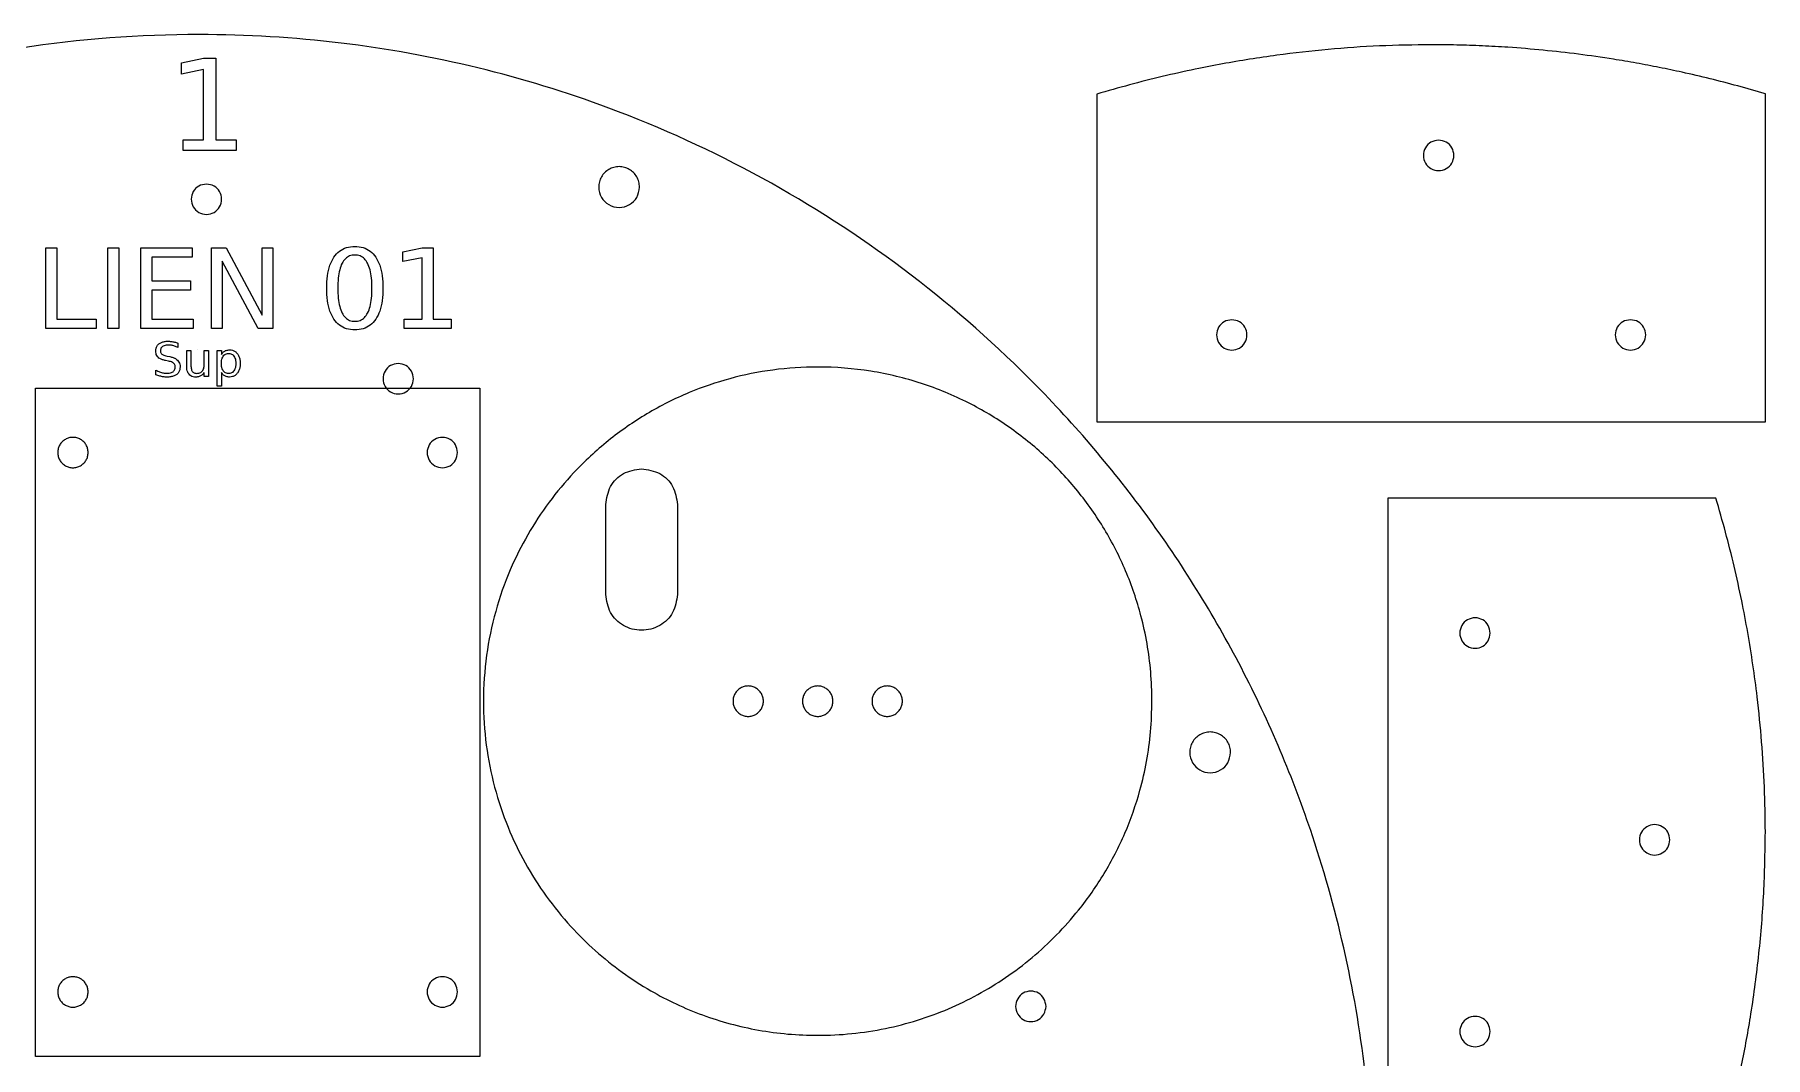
# Model space of a CAD drawing. Extents: x 0 to 245, y 0 to 210.
# Drawn here: x 90.3 to 244.9, y 118.4 to 209.8 of the extents above; entities that cross this region are included whole.
import ezdxf

# ---------------------------------------------------------------- set-up
doc = ezdxf.new("R2010")
doc.units = 0
doc.layers.add('Capa_1', color=7, linetype='CONTINUOUS')

msp = doc.modelspace()

# ---------------------------------------------------------------- linework, layer by layer
at = {"layer": 'Capa_1', "color": 7}
for p, q in [((103.411872, 207.312361), (105.379708, 207.709236)), ((103.411872, 206.298125), (103.411872, 207.312361)), ((105.379708, 207.709236), (106.493162, 207.709236)), ((106.493162, 207.709236), (106.493162, 200.416656)), ((105.390732, 206.695), (103.411872, 206.298125)), ((105.390732, 200.416656), (105.390732, 206.695)), ((185.189542, 204.500841), (185.189542, 189.896405)), ((244.907654, 191.787661), (244.907654, 204.528414)), ((103.571722, 200.416656), (105.390732, 200.416656)), ((103.571722, 199.479591), (103.571722, 200.416656)), ((103.571722, 200.416656), (103.571722, 200.416656)), ((108.312175, 199.479591), (103.571722, 199.479591)), ((106.493162, 200.416656), (108.312175, 200.416656)), ((108.312175, 200.416656), (108.312175, 199.479591)), ((215.720555, 200.38897), (215.720555, 200.38897)), ((105.647532, 196.469889), (105.647532, 196.469889)), ((144.336967, 196.201368), (144.336967, 196.201368)), ((244.907654, 175.205412), (244.907654, 191.787661)), ((185.189542, 189.896405), (185.189542, 175.205412)), ((197.24172, 184.345966), (197.24172, 184.345966)), ((232.855477, 184.348103), (232.855477, 184.348103)), ((122.782451, 180.429025), (122.782451, 180.429025)), ((185.189542, 175.205412), (244.907654, 175.205412)), ((95.083063, 172.474839), (95.083063, 172.474839)), ((128.083061, 172.474839), (128.083061, 172.474839)), ((144.520942, 171.025046), (144.520942, 171.025046)), ((141.31387, 159.800298), (141.31387, 167.817974)), ((147.728014, 167.817974), (147.728014, 159.800298)), ((211.189809, 168.398709), (211.189809, 108.680597)), ((228.0481, 168.398709), (211.189809, 168.398709)), ((240.485238, 168.398709), (228.0481, 168.398709)), ((220.330363, 156.346531), (220.330363, 156.346531)), ((155.40406, 150.257408), (155.40406, 150.257408)), ((161.612949, 150.257408), (161.612949, 150.257408)), ((167.821838, 150.257408), (167.821838, 150.257408)), ((197.134719, 145.682027), (197.134719, 145.682027)), ((236.373367, 137.867696), (236.373367, 137.867696)), ((95.083063, 124.274839), (95.083063, 124.274839)), ((128.083061, 124.274839), (128.083061, 124.274839)), ((180.650888, 122.986687), (180.650888, 122.986687)), ((220.3325, 120.732774), (220.3325, 120.732774))]:
    msp.add_line(p, q, dxfattribs=at)
at = {"layer": 'Capa_1', "color": 5}
for p, q in [((91.291605, 190.766921), (92.274753, 190.766921)), ((91.291605, 183.573539), (91.291605, 190.766921)), ((91.291605, 190.766921), (91.291605, 190.766921)), ((92.274753, 190.766921), (92.274753, 184.392611)), ((96.840065, 190.766921), (97.823214, 190.766921)), ((96.840065, 183.573539), (96.840065, 190.766921)), ((96.840065, 190.766921), (96.840065, 190.766921)), ((97.823214, 190.766921), (97.823214, 183.573539)), ((99.779775, 190.766921), (104.374291, 190.766921)), ((99.779775, 183.573539), (99.779775, 190.766921)), ((99.779775, 190.766921), (99.779775, 190.766921)), ((104.374291, 190.766921), (104.374291, 189.947849)), ((106.0875, 190.766921), (107.411342, 190.766921)), ((106.0875, 183.573539), (106.0875, 190.766921)), ((106.0875, 190.766921), (106.0875, 190.766921)), ((107.411342, 190.766921), (110.633343, 184.749148)), ((110.633343, 184.749148), (110.633343, 190.766921)), ((110.633343, 190.766921), (111.58729, 190.766921)), ((111.58729, 190.766921), (111.58729, 183.573539)), ((118.907364, 190.897009), (118.907364, 190.897009)), ((123.180653, 190.42002), (124.918197, 190.766921)), ((123.180653, 189.533495), (123.180653, 190.42002)), ((124.918197, 190.766921), (125.901346, 190.766921)), ((125.901346, 190.766921), (125.901346, 184.392611)), ((104.374291, 189.947849), (100.762924, 189.947849)), ((100.762924, 189.947849), (100.762924, 187.81826)), ((110.263446, 183.573539), (107.041447, 189.591312)), ((107.041447, 189.591312), (107.041447, 183.573539)), ((118.907364, 190.126118), (118.907364, 190.126118)), ((124.92793, 189.880395), (123.180653, 189.533495)), ((124.92793, 184.392611), (124.92793, 189.880395)), ((100.762924, 187.81826), (104.223411, 187.81826)), ((104.223411, 187.81826), (104.223411, 186.999188)), ((104.223411, 186.999188), (100.762924, 186.999188)), ((100.762924, 186.999188), (100.762924, 184.392611)), ((92.274753, 184.392611), (95.813113, 184.392611)), ((95.813113, 184.392611), (95.813113, 183.573539)), ((100.762924, 184.392611), (104.461898, 184.392611)), ((104.461898, 184.392611), (104.461898, 183.573539)), ((123.321797, 184.392611), (124.92793, 184.392611)), ((123.321797, 183.573539), (123.321797, 184.392611)), ((123.321797, 184.392611), (123.321797, 184.392611)), ((125.901346, 184.392611), (127.507479, 184.392611)), ((127.507479, 184.392611), (127.507479, 183.573539)), ((95.813113, 183.573539), (91.291605, 183.573539)), ((97.823214, 183.573539), (96.840065, 183.573539)), ((104.461898, 183.573539), (99.779775, 183.573539)), ((107.041447, 183.573539), (106.0875, 183.573539)), ((111.58729, 183.573539), (110.263446, 183.573539)), ((127.507479, 183.573539), (123.321797, 183.573539)), ((102.129828, 181.096397), (102.382008, 181.044722)), ((103.107545, 182.264286), (103.107545, 181.857076)), ((103.107545, 182.264286), (103.107545, 182.264286)), ((103.888894, 180.193094), (103.888894, 181.594559)), ((103.888894, 181.594559), (104.269231, 181.594559)), ((104.269231, 181.594559), (104.269231, 180.207564)), ((104.84594, 181.650371), (104.84594, 181.650371)), ((104.84594, 181.650371), (104.84594, 181.650371)), ((105.447455, 180.281977), (105.447455, 181.594559)), ((105.447455, 181.594559), (105.827791, 181.594559)), ((105.827791, 181.594559), (105.827791, 179.279456)), ((106.600872, 178.398889), (106.600872, 181.594559)), ((106.600872, 181.594559), (106.983277, 181.594559)), ((106.983277, 181.594559), (106.983277, 181.243158)), ((101.133505, 179.415882), (101.133505, 179.845828)), ((102.260051, 180.647847), (102.005803, 180.697456)), ((103.888894, 180.193094), (103.888894, 180.193094)), ((105.447455, 179.279456), (105.447455, 179.634989)), ((106.983277, 179.626722), (106.983277, 178.398889)), ((106.983277, 179.626722), (106.983277, 179.626722)), ((108.277255, 180.434939), (108.277255, 180.434939)), ((105.827791, 179.279456), (105.447455, 179.279456)), ((106.983277, 178.398889), (106.600872, 178.398889))]:
    msp.add_line(p, q, dxfattribs=at)
at = {"layer": 'Capa_1', "color": 1}
for p, q in [((90.365286, 178.233727), (130.083062, 178.233727)), ((90.365286, 118.515951), (90.365286, 178.233727)), ((130.083062, 178.233727), (130.083062, 118.515951)), ((190.112948, 150.257408), (190.112948, 150.257408)), ((130.083062, 118.515951), (90.365286, 118.515951))]:
    msp.add_line(p, q, dxfattribs=at)
at = {"layer": 'Capa_1', "color": 7}
for points, knots in [([(209.823611, 105.000001), (209.717952, 101.385285), (209.508647, 94.224674), (207.82397, 83.68108), (204.625568, 71.297356), (198.957139, 57.425926), (189.975326, 42.828705), (179.697416, 30.953031), (168.898599, 21.562321), (158.109844, 14.294493), (146.214998, 8.273125), (133.270168, 3.705143), (119.363073, 0.822714), (105.857192, -0.092234), (93.183545, 0.613239), (81.653448, 2.566127), (68.452632, 6.345107), (53.984735, 12.818058), (39.093489, 22.836258), (27.440903, 33.940157), (18.620662, 45.162469), (12.087967, 55.881316), (6.873096, 67.338379), (3.053149, 79.423802), (0.70277, 92.033198), (-0.077465, 104.800442), (0.655609, 117.374005), (2.796351, 129.427946), (6.25447, 140.928544), (10.931859, 151.798421), (16.733938, 161.964674), (24.320318, 172.379238), (34.025248, 182.644905), (46.105119, 192.180475), (59.452035, 199.856995), (73.861665, 205.523081), (89.141708, 209.035032), (103.90718, 210.140609), (117.611965, 209.325662), (129.890227, 207.101717), (142.578982, 203.208321), (155.436103, 197.326114), (168.066217, 189.17994), (179.664319, 179.115061), (189.929601, 167.153885), (198.494287, 153.369491), (204.181668, 139.958322), (207.586648, 127.530495), (209.471093, 116.397208), (209.705321, 108.824411), (209.823611, 105.000001)], [0, 0, 0, 0, 10.839365, 21.472356, 31.946993, 49.166007, 66.198159, 83.14894, 96.069441, 109.029848, 122.07338, 135.963191, 150.087453, 164.55185, 176.443184, 188.091595, 199.559116, 217.561806, 235.387991, 253.151609, 265.608487, 278.116932, 290.718608, 303.280926, 316.048738, 329.102116, 341.556527, 353.747632, 365.745865, 377.504188, 389.173197, 400.788336, 416.084357, 431.399026, 446.797599, 462.10819, 477.682494, 493.658256, 506.353474, 518.776507, 531.001575, 546.083876, 561.039699, 575.937787, 592.002095, 608.139307, 624.438323, 635.506063, 646.745625, 658.213139, 658.213139, 658.213139, 658.213139]), ([(215.048323, 208.923263), (213.51171, 208.899728), (210.44018, 208.852685), (205.844284, 208.525702), (201.976916, 208.091831), (198.832918, 207.628721), (196.402333, 207.212387), (193.799776, 206.703606), (191.029812, 206.084801), (188.095687, 205.346408), (186.158527, 204.782775), (185.189542, 204.500841)], [0, 0, 0, 0, 4.609631, 9.214177, 13.815877, 16.281375, 18.74703, 21.213177, 24.236053, 27.260813, 30.288104, 30.288104, 30.288104, 30.288104]), ([(244.907654, 204.528414), (244.086907, 204.767527), (242.446014, 205.245578), (239.964167, 205.885877), (237.625462, 206.433024), (235.432199, 206.894124), (233.387699, 207.28199), (230.980714, 207.689231), (228.207129, 208.087547), (225.064028, 208.442431), (222.202113, 208.678769), (219.626008, 208.823154), (217.338229, 208.904878), (215.811796, 208.917133), (215.048323, 208.923263)], [0, 0, 0, 0, 2.56448, 5.127077, 7.688183, 9.769471, 11.850234, 13.930673, 17.092612, 20.254989, 23.418522, 25.706132, 27.994997, 30.285399, 30.285399, 30.285399, 30.285399]), ([(215.720555, 200.38897), (215.960105, 200.351621), (216.432099, 200.278032), (216.951727, 199.737035), (217.144264, 199.031329), (216.951727, 198.318213), (216.432099, 197.799005), (215.720555, 197.606325), (215.009011, 197.799005), (214.489384, 198.318213), (214.296847, 199.031329), (214.489384, 199.737035), (215.009011, 200.278031), (215.481006, 200.351621), (215.720555, 200.38897)], [0, 0, 0, 0, 0.710507, 1.399941, 2.110449, 2.820956, 3.51039, 4.220898, 4.931405, 5.620839, 6.331346, 7.041854, 7.731288, 8.441795, 8.441795, 8.441795, 8.441795]), ([(144.336967, 196.201368), (144.286845, 195.879895), (144.188087, 195.246482), (143.462084, 194.549169), (142.515011, 194.29071), (141.558111, 194.549377), (140.86101, 195.245669), (140.646954, 196.043334), (140.73184, 196.678581), (140.915915, 197.123653), (141.208982, 197.505738), (141.591126, 197.798779), (142.035937, 197.983019), (142.513349, 198.046049), (142.990809, 197.98302), (143.435477, 197.798775), (143.818147, 197.505754), (144.109255, 197.123597), (144.300598, 196.678791), (144.32481, 196.360949), (144.336967, 196.201368)], [0, 0, 0, 0, 0.953491, 1.878702, 2.832193, 3.785684, 4.710894, 5.664385, 6.141761, 6.615186, 7.092562, 7.569937, 8.043363, 8.520738, 8.998114, 9.471539, 9.948915, 10.42629, 10.899716, 11.377091, 11.377091, 11.377091, 11.377091]), ([(105.647532, 196.469889), (105.887081, 196.432541), (106.359076, 196.358951), (106.878703, 195.817954), (107.07124, 195.112248), (106.878703, 194.399132), (106.359076, 193.879924), (105.647532, 193.687244), (104.935988, 193.879924), (104.41636, 194.399132), (104.223823, 195.112248), (104.41636, 195.817954), (104.935988, 196.358951), (105.407982, 196.432541), (105.647532, 196.469889)], [0, 0, 0, 0, 0.710507, 1.399941, 2.110449, 2.820956, 3.51039, 4.220897, 4.931405, 5.620839, 6.331346, 7.041853, 7.731287, 8.441795, 8.441795, 8.441795, 8.441795]), ([(197.24172, 184.345966), (197.48127, 184.308617), (197.953264, 184.235027), (198.472891, 183.694031), (198.665429, 182.988325), (198.472891, 182.275209), (197.953264, 181.756001), (197.24172, 181.563321), (196.530176, 181.756001), (196.010549, 182.275209), (195.818011, 182.988325), (196.010549, 183.694031), (196.530176, 184.235027), (197.00217, 184.308617), (197.24172, 184.345966)], [0, 0, 0, 0, 0.710507, 1.399941, 2.110449, 2.820956, 3.51039, 4.220898, 4.931405, 5.620839, 6.331346, 7.041854, 7.731287, 8.441795, 8.441795, 8.441795, 8.441795]), ([(232.855477, 184.348103), (233.095026, 184.310754), (233.567021, 184.237164), (234.086648, 183.696167), (234.279185, 182.990461), (234.086648, 182.277345), (233.567021, 181.758137), (232.855477, 181.565457), (232.143933, 181.758137), (231.624305, 182.277345), (231.431768, 182.990461), (231.624305, 183.696167), (232.143933, 184.237164), (232.615927, 184.310754), (232.855477, 184.348103)], [0, 0, 0, 0, 0.710507, 1.399941, 2.110449, 2.820956, 3.51039, 4.220897, 4.931405, 5.620839, 6.331346, 7.041853, 7.731287, 8.441795, 8.441795, 8.441795, 8.441795]), ([(122.782451, 180.429025), (123.022, 180.391676), (123.493995, 180.318086), (124.013622, 179.777089), (124.206159, 179.071383), (124.013622, 178.358267), (123.493995, 177.839059), (122.782451, 177.646379), (122.070907, 177.839059), (121.551279, 178.358267), (121.358742, 179.071383), (121.551279, 179.777089), (122.070907, 180.318086), (122.542901, 180.391676), (122.782451, 180.429025)], [0, 0, 0, 0, 0.710507, 1.399941, 2.110449, 2.820956, 3.51039, 4.220897, 4.931405, 5.620839, 6.331346, 7.041853, 7.731287, 8.441795, 8.441795, 8.441795, 8.441795]), ([(95.083063, 172.474839), (95.074004, 172.355925), (95.055962, 172.119081), (94.91338, 171.787628), (94.696456, 171.502859), (94.411305, 171.28451), (94.079954, 171.147218), (93.724168, 171.100251), (93.368417, 171.147218), (93.036963, 171.28451), (92.752194, 171.502859), (92.533845, 171.787628), (92.396553, 172.119081), (92.349587, 172.474839), (92.396553, 172.830597), (92.533845, 173.16205), (92.752194, 173.446819), (93.036963, 173.665167), (93.368417, 173.80246), (93.724168, 173.849426), (94.079954, 173.80246), (94.411305, 173.665167), (94.696456, 173.446819), (94.91338, 173.16205), (95.055962, 172.830597), (95.074004, 172.593753), (95.083063, 172.474839)], [0, 0, 0, 0, 0.355723, 0.708502, 1.064225, 1.419948, 1.772727, 2.12845, 2.484173, 2.836952, 3.192675, 3.548398, 3.901177, 4.2569, 4.612623, 4.965402, 5.321125, 5.676848, 6.029627, 6.38535, 6.741073, 7.093852, 7.449575, 7.805298, 8.158078, 8.5138, 8.5138, 8.5138, 8.5138]), ([(128.083061, 172.474839), (128.045712, 172.235289), (127.972122, 171.763295), (127.431126, 171.243668), (126.72542, 171.05113), (126.012305, 171.243669), (125.493098, 171.763296), (125.300418, 172.474839), (125.493098, 173.186382), (126.012305, 173.706009), (126.72542, 173.898548), (127.431126, 173.70601), (127.972122, 173.186383), (128.045712, 172.714388), (128.083061, 172.474839)], [0, 0, 0, 0, 0.710507, 1.399941, 2.110449, 2.820955, 3.510388, 4.220895, 4.931401, 5.620834, 6.331341, 7.041848, 7.731282, 8.441789, 8.441789, 8.441789, 8.441789]), ([(141.31387, 167.817974), (141.401388, 168.380824), (141.573636, 169.488584), (142.850333, 170.765281), (143.958093, 170.937528), (144.520942, 171.025046)], [0, 0, 0, 0, 1.678889, 3.304272, 4.98316, 4.98316, 4.98316, 4.98316]), ([(144.520942, 171.025046), (145.083791, 170.937528), (146.191551, 170.765281), (147.468249, 169.488584), (147.640496, 168.380824), (147.728014, 167.817974)], [0, 0, 0, 0, 1.678889, 3.304272, 4.983161, 4.983161, 4.983161, 4.983161]), ([(244.90766, 138.539928), (244.889162, 139.887759), (244.852186, 142.582046), (244.599237, 146.615382), (244.239688, 150.259356), (243.806889, 153.514646), (243.344318, 156.385048), (242.787719, 159.320281), (242.127654, 162.316636), (241.36452, 165.372792), (240.778416, 167.389781), (240.485238, 168.398709)], [0, 0, 0, 0, 4.043368, 8.082615, 12.119255, 15.026174, 17.93307, 20.840499, 23.987545, 27.13658, 30.288327, 30.288327, 30.288327, 30.288327]), ([(147.728014, 159.800298), (147.640495, 159.234084), (147.468248, 158.119701), (146.191551, 156.891991), (144.520942, 156.441425), (142.850333, 156.891991), (141.573636, 158.119701), (141.401388, 159.234084), (141.31387, 159.800298)], [0, 0, 0, 0, 1.678888, 3.304271, 4.98316, 6.662048, 8.287432, 9.96632, 9.96632, 9.96632, 9.96632]), ([(220.330363, 156.346531), (220.293014, 156.106981), (220.219425, 155.634987), (219.678428, 155.11536), (218.972722, 154.922822), (218.259606, 155.11536), (217.740398, 155.634987), (217.547718, 156.346531), (217.740398, 157.058075), (218.259606, 157.577702), (218.972722, 157.77024), (219.678428, 157.577702), (220.219424, 157.058075), (220.293014, 156.586081), (220.330363, 156.346531)], [0, 0, 0, 0, 0.710507, 1.399941, 2.110449, 2.820956, 3.51039, 4.220898, 4.931405, 5.620839, 6.331346, 7.041854, 7.731287, 8.441795, 8.441795, 8.441795, 8.441795]), ([(155.40406, 150.257408), (155.395001, 150.138494), (155.376959, 149.90165), (155.234377, 149.570197), (155.017453, 149.285428), (154.732302, 149.067079), (154.400951, 148.929787), (154.045166, 148.88282), (153.689415, 148.929787), (153.35796, 149.067079), (153.073191, 149.285428), (152.854842, 149.570197), (152.71755, 149.90165), (152.670584, 150.257408), (152.71755, 150.613166), (152.854842, 150.944619), (153.073191, 151.229388), (153.35796, 151.447737), (153.689415, 151.585029), (154.045166, 151.631995), (154.400951, 151.585029), (154.732302, 151.447737), (155.017453, 151.229388), (155.234377, 150.944619), (155.376959, 150.613166), (155.395001, 150.376322), (155.40406, 150.257408)], [0, 0, 0, 0, 0.355723, 0.708502, 1.064225, 1.419948, 1.772727, 2.12845, 2.484173, 2.836952, 3.192675, 3.548398, 3.901177, 4.2569, 4.612623, 4.965402, 5.321125, 5.676848, 6.029627, 6.38535, 6.741073, 7.093852, 7.449575, 7.805298, 8.158078, 8.5138, 8.5138, 8.5138, 8.5138]), ([(161.612949, 150.257408), (161.60389, 150.138494), (161.585848, 149.90165), (161.443266, 149.570197), (161.226342, 149.285428), (160.941191, 149.067079), (160.60984, 148.929787), (160.254054, 148.88282), (159.898304, 148.929787), (159.566849, 149.067079), (159.28208, 149.285428), (159.063731, 149.570197), (158.926439, 149.90165), (158.879473, 150.257408), (158.926439, 150.613166), (159.063731, 150.944619), (159.28208, 151.229388), (159.566849, 151.447737), (159.898304, 151.585029), (160.254054, 151.631995), (160.60984, 151.585029), (160.941191, 151.447737), (161.226342, 151.229388), (161.443266, 150.944619), (161.585848, 150.613166), (161.60389, 150.376322), (161.612949, 150.257408)], [0, 0, 0, 0, 0.355723, 0.708502, 1.064225, 1.419948, 1.772727, 2.12845, 2.484173, 2.836952, 3.192675, 3.548398, 3.901177, 4.2569, 4.612623, 4.965402, 5.321125, 5.676848, 6.029627, 6.38535, 6.741073, 7.093852, 7.449575, 7.805298, 8.158078, 8.5138, 8.5138, 8.5138, 8.5138]), ([(167.821838, 150.257408), (167.812779, 150.138494), (167.794737, 149.90165), (167.652155, 149.570197), (167.435231, 149.285428), (167.15008, 149.067079), (166.818729, 148.929787), (166.462943, 148.88282), (166.107193, 148.929787), (165.775738, 149.067079), (165.490969, 149.285428), (165.27262, 149.570197), (165.135328, 149.90165), (165.088362, 150.257408), (165.135328, 150.613166), (165.27262, 150.944619), (165.490969, 151.229388), (165.775738, 151.447737), (166.107193, 151.585029), (166.462943, 151.631995), (166.818729, 151.585029), (167.15008, 151.447737), (167.435231, 151.229388), (167.652155, 150.944619), (167.794737, 150.613166), (167.812779, 150.376322), (167.821838, 150.257408)], [0, 0, 0, 0, 0.355723, 0.708502, 1.064225, 1.419948, 1.772727, 2.12845, 2.484173, 2.836952, 3.192675, 3.548398, 3.901177, 4.2569, 4.612623, 4.965402, 5.321125, 5.676848, 6.029627, 6.38535, 6.741073, 7.093852, 7.449575, 7.805298, 8.158078, 8.5138, 8.5138, 8.5138, 8.5138]), ([(197.134719, 145.682027), (197.084597, 145.360553), (196.985839, 144.727141), (196.259836, 144.029828), (195.312764, 143.771368), (194.355863, 144.030036), (193.658762, 144.726328), (193.444707, 145.523992), (193.529593, 146.15924), (193.713668, 146.604312), (194.006734, 146.986397), (194.388878, 147.279438), (194.833689, 147.463677), (195.311101, 147.526708), (195.788561, 147.463678), (196.23323, 147.279434), (196.615899, 146.986412), (196.907008, 146.604255), (197.09835, 146.15945), (197.122563, 145.841608), (197.134719, 145.682027)], [0, 0, 0, 0, 0.953491, 1.878702, 2.832193, 3.785684, 4.710894, 5.664385, 6.141761, 6.615186, 7.092562, 7.569937, 8.043363, 8.520738, 8.998114, 9.471539, 9.948915, 10.42629, 10.899716, 11.377091, 11.377091, 11.377091, 11.377091]), ([(236.373367, 137.867696), (236.336018, 137.628146), (236.262429, 137.156152), (235.721432, 136.636524), (235.015726, 136.443987), (234.30261, 136.636524), (233.783402, 137.156152), (233.590722, 137.867696), (233.783402, 138.57924), (234.30261, 139.098867), (235.015726, 139.291404), (235.721432, 139.098867), (236.262429, 138.57924), (236.336018, 138.107245), (236.373367, 137.867696)], [0, 0, 0, 0, 0.710507, 1.399941, 2.110449, 2.820956, 3.51039, 4.220898, 4.931405, 5.620839, 6.331346, 7.041854, 7.731288, 8.441795, 8.441795, 8.441795, 8.441795]), ([(240.512811, 108.680597), (240.73027, 109.425196), (241.16504, 110.913888), (241.753997, 113.163906), (242.297665, 115.43037), (242.790994, 117.713879), (243.234417, 120.013331), (243.798743, 123.334716), (244.370277, 127.696057), (244.817072, 133.108806), (244.877452, 136.728831), (244.90766, 138.539928)], [0, 0, 0, 0, 2.327017, 4.65245, 6.976596, 9.318852, 11.660385, 14.001487, 19.42495, 24.851263, 30.28408, 30.28408, 30.28408, 30.28408]), ([(95.083063, 124.274839), (95.074004, 124.155925), (95.055962, 123.919081), (94.91338, 123.587628), (94.696456, 123.302859), (94.411305, 123.08451), (94.079954, 122.947218), (93.724168, 122.900252), (93.368417, 122.947218), (93.036963, 123.08451), (92.752194, 123.302859), (92.533845, 123.587628), (92.396553, 123.919081), (92.349587, 124.274839), (92.396553, 124.630597), (92.533845, 124.96205), (92.752194, 125.246819), (93.036963, 125.465168), (93.368417, 125.60246), (93.724168, 125.649427), (94.079954, 125.60246), (94.411305, 125.465168), (94.696456, 125.246819), (94.91338, 124.96205), (95.055962, 124.630597), (95.074004, 124.393753), (95.083063, 124.274839)], [0, 0, 0, 0, 0.355723, 0.708502, 1.064225, 1.419948, 1.772727, 2.12845, 2.484173, 2.836952, 3.192675, 3.548398, 3.901177, 4.2569, 4.612623, 4.965402, 5.321125, 5.676848, 6.029627, 6.38535, 6.741073, 7.093852, 7.449575, 7.805298, 8.158078, 8.5138, 8.5138, 8.5138, 8.5138]), ([(128.083061, 124.274839), (128.045712, 124.035289), (127.972122, 123.563295), (127.431126, 123.043668), (126.72542, 122.85113), (126.012305, 123.043669), (125.493098, 123.563296), (125.300418, 124.274839), (125.493098, 124.986382), (126.012305, 125.506009), (126.72542, 125.698548), (127.431126, 125.50601), (127.972122, 124.986383), (128.045712, 124.514389), (128.083061, 124.274839)], [0, 0, 0, 0, 0.710507, 1.399941, 2.110449, 2.820955, 3.510388, 4.220895, 4.931401, 5.620834, 6.331341, 7.041848, 7.731282, 8.441789, 8.441789, 8.441789, 8.441789]), ([(180.650888, 122.986687), (180.613539, 122.747138), (180.53995, 122.275143), (179.998953, 121.755516), (179.293247, 121.562979), (178.580131, 121.755516), (178.060923, 122.275143), (177.868243, 122.986687), (178.060923, 123.698231), (178.580131, 124.217859), (179.293247, 124.410396), (179.998953, 124.217859), (180.539949, 123.698231), (180.613539, 123.226237), (180.650888, 122.986687)], [0, 0, 0, 0, 0.710507, 1.399941, 2.110449, 2.820956, 3.51039, 4.220898, 4.931405, 5.620839, 6.331346, 7.041854, 7.731287, 8.441795, 8.441795, 8.441795, 8.441795]), ([(220.3325, 120.732774), (220.295151, 120.493225), (220.221561, 120.02123), (219.680564, 119.501603), (218.974858, 119.309066), (218.261742, 119.501603), (217.742534, 120.02123), (217.549854, 120.732774), (217.742534, 121.444318), (218.261742, 121.963946), (218.974858, 122.156483), (219.680564, 121.963946), (220.221561, 121.444318), (220.295151, 120.972324), (220.3325, 120.732774)], [0, 0, 0, 0, 0.710507, 1.399941, 2.110449, 2.820956, 3.51039, 4.220897, 4.931405, 5.620839, 6.331346, 7.041853, 7.731287, 8.441795, 8.441795, 8.441795, 8.441795])]:
    msp.add_open_spline(points, degree=3, knots=knots, dxfattribs=at)
at = {"layer": 'Capa_1', "color": 5}
for points, knots in [([(117.038409, 184.387794), (116.907452, 184.627961), (116.624223, 185.147387), (116.436331, 186.102425), (116.375127, 187.162993), (116.432576, 188.227675), (116.635342, 189.172794), (116.989281, 189.935061), (117.499143, 190.498336), (118.163838, 190.845147), (118.653042, 190.87927), (118.907364, 190.897009)], [0, 0, 0, 0, 0.816618, 1.766152, 2.884084, 4.004154, 4.953688, 5.76838, 6.495782, 7.195963, 7.954096, 7.954096, 7.954096, 7.954096]), ([(118.907364, 190.897009), (119.160823, 190.878869), (119.648049, 190.843997), (120.320958, 190.503247), (120.619415, 190.128908), (120.771453, 189.938213)], [0, 0, 0, 0, 0.757598, 1.456336, 2.181899, 2.181899, 2.181899, 2.181899]), ([(120.771453, 189.938213), (120.903417, 189.698842), (121.189022, 189.180781), (121.378143, 188.225113), (121.439764, 187.164431), (121.381782, 186.099673), (121.177112, 185.15408), (120.821452, 184.393789), (120.313109, 183.827803), (119.649821, 183.492831), (118.906591, 183.402747), (118.166348, 183.494226), (117.492148, 183.823373), (117.191484, 184.197379), (117.038409, 184.387794)], [0, 0, 0, 0, 0.815881, 1.765782, 2.885886, 4.003853, 4.953754, 5.771557, 6.495158, 7.193163, 7.950685, 8.708743, 9.408193, 10.133637, 10.133637, 10.133637, 10.133637]), ([(118.907364, 190.126118), (118.748489, 190.111854), (118.436577, 190.083851), (118.025587, 189.803715), (117.724801, 189.364416), (117.522007, 188.768686), (117.404999, 188.018968), (117.371622, 187.163266), (117.408106, 186.310109), (117.513174, 185.554469), (117.685913, 185.131916), (117.763602, 184.941872)], [0, 0, 0, 0, 0.471794, 0.926245, 1.434879, 2.046794, 2.797907, 3.705221, 4.610396, 5.361509, 5.975435, 5.975435, 5.975435, 5.975435]), ([(117.763602, 184.941872), (117.852669, 184.796408), (118.021501, 184.520669), (118.43819, 184.253365), (118.907759, 184.180077), (119.379231, 184.252557), (119.791018, 184.522096), (120.090328, 184.96448), (120.295619, 185.558104), (120.414218, 186.308466), (120.448153, 187.164145), (120.411199, 188.017394), (120.30501, 188.773549), (120.129823, 189.194867), (120.051125, 189.384134)], [0, 0, 0, 0, 0.506467, 0.960046, 1.431747, 1.905578, 2.359157, 2.864353, 3.479214, 4.230602, 5.135803, 6.043142, 6.79453, 7.407384, 7.407384, 7.407384, 7.407384]), ([(120.051125, 189.384134), (119.962948, 189.529946), (119.795791, 189.806363), (119.37848, 190.083669), (119.066584, 190.111772), (118.907364, 190.126118)], [0, 0, 0, 0, 0.507368, 0.961819, 1.435743, 1.435743, 1.435743, 1.435743]), ([(102.005803, 180.697456), (101.9107, 180.719105), (101.735734, 180.758934), (101.50558, 180.855217), (101.327205, 180.977262), (101.203725, 181.135763), (101.133749, 181.328153), (101.11322, 181.552733), (101.139009, 181.790839), (101.238236, 182.017316), (101.404931, 182.198593), (101.628209, 182.330366), (101.901646, 182.407444), (102.148, 182.424691), (102.350711, 182.418385), (102.498414, 182.405221), (102.647995, 182.383281), (102.799579, 182.352471), (102.95352, 182.313423), (103.055718, 182.28082), (103.107545, 182.264286)], [0, 0, 0, 0, 0.292181, 0.537544, 0.744249, 0.933477, 1.130167, 1.349814, 1.605376, 1.840719, 2.07861, 2.332076, 2.608734, 2.92333, 3.069008, 3.217038, 3.367911, 3.522317, 3.680908, 3.844077, 3.844077, 3.844077, 3.844077]), ([(102.382008, 181.044722), (102.477694, 181.023253), (102.655555, 180.983346), (102.891044, 180.878734), (103.074076, 180.741015), (103.204708, 180.567939), (103.279825, 180.359579), (103.30187, 180.117193), (103.275556, 179.862535), (103.172478, 179.622152), (102.99458, 179.436092), (102.752636, 179.306266), (102.450865, 179.232896), (102.180362, 179.215678), (101.959414, 179.223304), (101.803385, 179.240331), (101.641786, 179.267857), (101.475513, 179.306657), (101.304999, 179.355373), (101.191415, 179.395449), (101.133505, 179.415882)], [0, 0, 0, 0, 0.293689, 0.545905, 0.766783, 0.973856, 1.187079, 1.422198, 1.699153, 1.947158, 2.192018, 2.456456, 2.759954, 3.116875, 3.266265, 3.422859, 3.587335, 3.75776, 3.934839, 4.119031, 4.119031, 4.119031, 4.119031]), ([(103.107545, 181.857076), (103.05599, 181.880838), (102.956036, 181.926905), (102.806151, 181.983401), (102.661955, 182.027738), (102.522155, 182.059151), (102.38593, 182.078144), (102.225819, 182.08538), (102.050648, 182.074666), (101.870707, 182.032388), (101.724696, 181.959561), (101.616365, 181.855587), (101.552056, 181.722355), (101.535977, 181.582337), (101.547866, 181.452335), (101.588725, 181.343731), (101.662933, 181.253878), (101.78074, 181.18992), (101.938585, 181.135651), (102.061248, 181.110474), (102.129828, 181.096397)], [0, 0, 0, 0, 0.170257, 0.330092, 0.480124, 0.622494, 0.759499, 0.892165, 1.10283, 1.28398, 1.443206, 1.586613, 1.726206, 1.877797, 2.003928, 2.114988, 2.220822, 2.345804, 2.511222, 2.720984, 2.720984, 2.720984, 2.720984]), ([(108.277255, 180.434939), (108.274122, 180.521803), (108.268261, 180.68431), (108.210885, 180.909324), (108.114252, 181.092255), (107.983679, 181.232361), (107.816075, 181.316722), (107.630196, 181.339959), (107.444077, 181.316676), (107.276063, 181.232221), (107.144064, 181.092969), (107.048659, 180.909003), (106.993354, 180.684268), (106.977894, 180.434874), (106.993342, 180.185196), (107.04889, 179.959994), (107.143357, 179.775088), (107.27634, 179.636685), (107.444204, 179.553029), (107.630196, 179.530006), (107.815947, 179.552984), (107.9834, 179.636544), (108.11496, 179.775803), (108.210652, 179.959672), (108.268278, 180.185159), (108.27413, 180.347986), (108.277255, 180.434939)], [0, 0, 0, 0, 0.260247, 0.486871, 0.689932, 0.87526, 1.052135, 1.240751, 1.429593, 1.607082, 1.79321, 1.995729, 2.222178, 2.482408, 2.742866, 2.969981, 3.173512, 3.358821, 3.536001, 3.724811, 3.913394, 4.089958, 4.274463, 4.478535, 4.705824, 4.966298, 4.966298, 4.966298, 4.966298]), ([(106.983277, 181.243158), (107.010715, 181.286246), (107.063859, 181.369699), (107.166643, 181.473461), (107.283884, 181.553691), (107.416668, 181.610447), (107.565105, 181.643663), (107.757784, 181.656608), (107.986843, 181.628439), (108.227119, 181.510401), (108.420895, 181.317549), (108.568676, 181.067888), (108.655808, 180.76549), (108.680633, 180.43494), (108.655808, 180.104389), (108.568676, 179.801993), (108.420894, 179.55233), (108.22712, 179.359487), (107.98684, 179.241416), (107.7578, 179.213357), (107.565145, 179.22604), (107.416922, 179.258734), (107.283257, 179.313747), (107.166803, 179.39572), (107.063945, 179.499868), (107.010726, 179.583558), (106.983277, 179.626722)], [0, 0, 0, 0, 0.1529, 0.296144, 0.434636, 0.576708, 0.72663, 0.888711, 1.154761, 1.408677, 1.676523, 1.963667, 2.270153, 2.611796, 2.953438, 3.259923, 3.547067, 3.814913, 4.068829, 4.334878, 4.496943, 4.646713, 4.788334, 4.927476, 5.071211, 5.2243, 5.2243, 5.2243, 5.2243]), ([(101.133505, 179.845828), (101.189202, 179.815888), (101.29802, 179.757393), (101.464724, 179.685821), (101.62888, 179.629093), (101.791224, 179.588476), (101.951805, 179.563949), (102.132051, 179.555033), (102.322022, 179.566702), (102.510644, 179.611586), (102.663517, 179.689541), (102.777739, 179.799778), (102.845482, 179.941822), (102.862738, 180.09336), (102.848833, 180.237298), (102.801448, 180.361591), (102.717978, 180.46343), (102.598505, 180.542959), (102.443038, 180.606115), (102.324668, 180.633111), (102.260051, 180.647847)], [0, 0, 0, 0, 0.189628, 0.370484, 0.543565, 0.710176, 0.871837, 1.030056, 1.250865, 1.440705, 1.607758, 1.75977, 1.908305, 2.070063, 2.211489, 2.338927, 2.463035, 2.599956, 2.765162, 2.963754, 2.963754, 2.963754, 2.963754]), ([(105.447455, 179.634989), (105.416318, 179.59103), (105.356217, 179.506177), (105.246988, 179.400155), (105.128162, 179.317203), (104.996668, 179.259849), (104.853149, 179.226162), (104.670927, 179.214309), (104.463464, 179.234205), (104.250616, 179.317767), (104.083593, 179.463219), (103.967431, 179.663401), (103.899239, 179.912957), (103.892516, 180.095011), (103.888894, 180.193094)], [0, 0, 0, 0, 0.161325, 0.311398, 0.4541, 0.593856, 0.739084, 0.894065, 1.140213, 1.358371, 1.568901, 1.791644, 2.043113, 2.336845, 2.336845, 2.336845, 2.336845]), ([(104.269231, 180.207564), (104.27144, 180.140301), (104.275514, 180.016238), (104.317326, 179.84708), (104.388299, 179.711817), (104.494002, 179.615056), (104.629684, 179.559654), (104.793406, 179.544553), (104.968827, 179.562474), (105.138627, 179.62901), (105.275117, 179.742473), (105.376671, 179.892785), (105.437941, 180.078), (105.444165, 180.21144), (105.447455, 180.281977)], [0, 0, 0, 0, 0.201468, 0.371594, 0.518402, 0.653184, 0.792422, 0.950107, 1.142208, 1.316858, 1.488862, 1.666402, 1.854656, 2.065755, 2.065755, 2.065755, 2.065755])]:
    msp.add_open_spline(points, degree=3, knots=knots, dxfattribs=at)
at = {"layer": 'Capa_1', "color": 1}
msp.add_open_spline([(190.112948, 150.257408), (190.089454, 149.34758), (190.04287, 147.54364), (189.667651, 144.879729), (188.973101, 141.821396), (187.779391, 138.430268), (185.92978, 134.830649), (183.82368, 131.813438), (181.619892, 129.329218), (179.432186, 127.306724), (176.30291, 124.941897), (171.980301, 122.578487), (166.28552, 120.800583), (160.507664, 120.220223), (154.977233, 120.705788), (149.940819, 122.068947), (145.894292, 123.963275), (142.746884, 126.001914), (140.348975, 127.930608), (138.061363, 130.19166), (135.939908, 132.804528), (134.054474, 135.779148), (132.492893, 139.039307), (131.308916, 142.57211), (130.562469, 146.356898), (130.306674, 150.317266), (130.578128, 154.335732), (131.393989, 158.285278), (132.663703, 161.895681), (134.292915, 165.154778), (136.201916, 168.06637), (138.582452, 170.915846), (141.487337, 173.608728), (144.949991, 176.017168), (148.618329, 177.864171), (152.412043, 179.164113), (156.272417, 179.941921), (160.504861, 180.22115), (164.980801, 179.870216), (169.523703, 178.775265), (173.674713, 177.058902), (177.399667, 174.826942), (180.680471, 172.170713), (183.544105, 169.098898), (185.950542, 165.663556), (187.86002, 161.91468), (189.045768, 158.446381), (189.705605, 155.403366), (190.048861, 152.852916), (190.091467, 151.127409), (190.112948, 150.257408)], degree=3, knots=[0, 0, 0, 0, 2.728546, 5.409961, 8.053927, 12.128598, 16.157334, 20.15962, 23.132542, 26.104897, 29.082187, 34.883683, 40.783246, 46.86372, 52.182408, 57.35398, 62.437394, 65.516716, 68.586343, 71.652626, 75.149873, 78.659952, 82.193888, 85.969107, 89.807199, 93.734623, 97.841736, 101.852479, 105.7967, 109.288652, 112.758869, 116.217751, 120.404045, 124.602365, 128.830509, 132.682952, 136.599946, 140.609467, 145.371953, 150.011228, 154.571529, 158.793761, 162.995752, 167.19389, 171.351613, 175.538035, 179.775177, 182.305956, 184.871671, 187.48086, 187.48086, 187.48086, 187.48086], dxfattribs=at)

doc.saveas('drawing.dxf')
